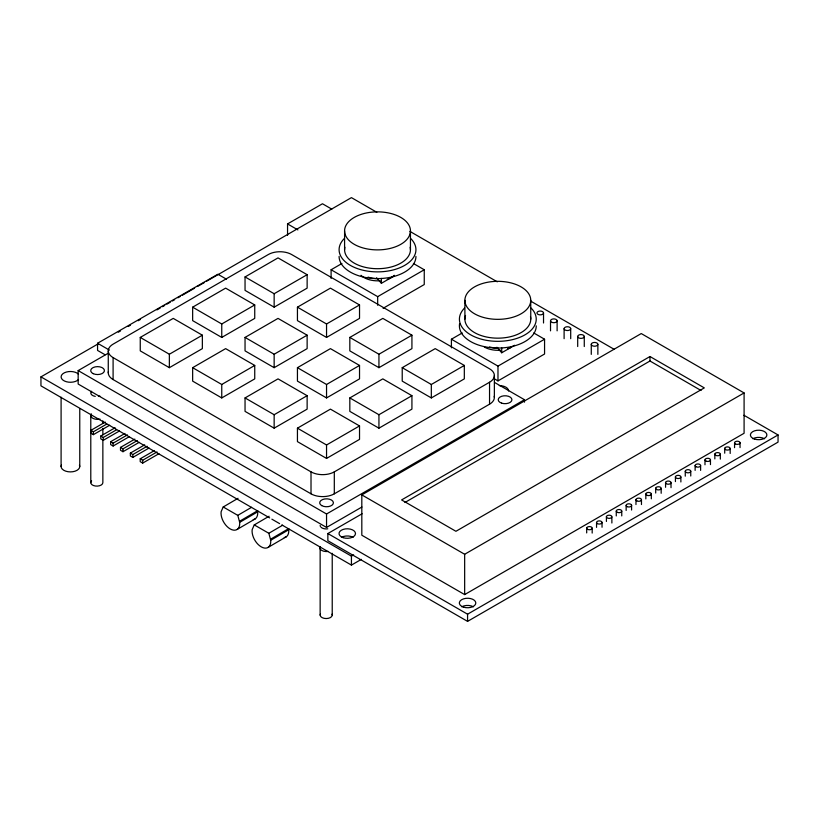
<?xml version="1.0" encoding="UTF-8"?>
<svg xmlns="http://www.w3.org/2000/svg" width="819" height="819" viewBox="0 0 819 819"><rect width="100%" height="100%" fill="white"/><g stroke="black" fill="none" stroke-linecap="round" stroke-linejoin="round"><path stroke-width="1.23" d="M239.67 522.348L237.786 515.356L223.208 506.981L221.13 511.691A13.022 7.688 59.7 0 0 230.19 528.931A13.022 7.688 59.7 0 0 239.67 522.348L257.688 511.814L257.709 510.657L239.691 521.191M270.71 540.264L268.837 533.282L254.259 524.907L252.17 529.617A13.022 7.688 59.7 0 0 261.241 546.857A13.022 7.688 59.7 0 0 270.71 540.264L288.738 529.739L288.759 528.583L270.731 539.117M223.208 506.981L238.053 498.31M237.786 515.356L251.566 507.309M237.254 529.371L255.272 518.837M254.259 524.907L269.103 516.236M268.837 533.282L282.616 525.235M268.294 547.297L286.312 536.762M287.551 235.309L287.551 223.925L322.471 203.767L331.787 209.142M269.666 517.895L40.95 385.841L40.95 376.883L98.403 343.714M118.294 332.227L120.506 330.948M128.235 326.484L130.446 325.204M138.186 320.741L140.387 319.471M156.961 309.899L160.278 307.985M162.49 306.705L164.701 305.436M166.912 304.156L170.229 302.242M172.43 300.972L174.642 299.693M177.958 297.778L180.17 296.498M182.381 295.229L194.533 288.206M197.85 286.292L204.474 282.473M206.685 281.193L351.433 197.625L376.842 212.295M361.926 507.012L326.546 527.436L78.163 384.039L78.163 370.587L108.016 353.358M140.254 337.428L173.239 318.386L202.354 335.186L202.354 348.628L169.359 367.68L140.254 350.87L140.254 337.428L169.359 354.238L202.354 335.186M192.649 307.176L225.635 288.134L254.74 304.944L254.74 318.386L221.754 337.428L192.649 320.628L192.649 307.176L221.754 323.986L254.74 304.944M245.045 276.935L278.03 257.883L307.135 274.693L307.135 288.134L274.15 307.176L245.045 290.376L245.045 276.935L274.15 293.734L307.135 274.693M331.101 278.388L331.101 269.758L341.933 263.503M192.649 367.68L225.635 348.628L254.74 365.438L254.74 378.88L221.754 397.932L192.649 381.122L192.649 367.68L221.754 384.48L254.74 365.438M245.045 337.428L278.03 318.386L307.135 335.186L307.135 348.628L274.15 367.68L245.045 350.87L245.045 337.428L274.15 354.238L307.135 335.186M297.44 307.176L330.426 288.134L359.531 304.944L359.531 318.386L326.546 337.428L297.44 320.628L297.44 307.176L326.546 323.986L359.531 304.944M109.654 425.256L93.407 434.643L90.919 433.2L90.919 430.333L105.262 422.061M90.919 430.333L93.407 431.767L106.644 424.129M119.513 430.948L103.266 440.325L100.778 438.892L100.778 436.025L115.121 427.753M100.778 436.025L103.266 437.459L116.503 429.821M376.576 277.784L381.398 283.302L394.338 275.829M129.371 436.64L113.124 446.017L110.637 444.584L110.637 441.717L124.979 433.435M110.637 441.717L113.124 443.151L127.467 434.879M331.101 269.758L377.672 296.652L424.252 269.758L424.252 284.551L383.087 308.313M139.22 442.332L122.983 451.709L120.495 450.276L120.495 447.409L134.838 439.127M120.495 447.409L122.983 448.843L137.316 440.561M149.078 448.024L132.842 457.401L130.354 455.968L130.354 453.102L144.697 444.819M130.354 453.102L132.842 454.535L147.174 446.253M245.045 397.932L278.03 378.88L307.135 395.69L307.135 409.131L274.15 428.173L245.045 411.373L245.045 397.932L274.15 414.731L307.135 395.69M297.44 367.68L330.426 348.628L359.531 365.438L359.531 378.88L326.546 397.932L297.44 381.122L297.44 367.68L326.546 384.48L359.531 365.438M349.826 337.428L382.821 318.386L411.926 335.186L411.926 348.628L378.941 367.68L349.826 350.87L349.826 337.428L378.941 354.238L411.926 335.186M158.937 453.716L142.701 463.093L140.213 461.66L140.213 458.794L154.556 450.511M140.213 458.794L142.701 460.227L157.033 451.945M451.412 347.85L451.412 339.22L462.244 332.964M297.44 428.173L330.426 409.131L359.531 425.931L359.531 439.383L326.546 458.425L297.44 441.625L297.44 428.173L326.546 444.983L359.531 425.931M349.826 397.932L382.821 378.88L411.926 395.69L411.926 409.131L378.941 428.173L349.826 411.373L349.826 397.932L378.941 414.731L411.926 395.69M402.221 367.68L435.206 348.628L464.322 365.438L464.322 378.88L431.326 397.932L402.221 381.122L402.221 367.68L431.326 384.48L464.322 365.438M496.887 347.246L501.709 352.764L514.649 345.29M451.412 339.22L497.983 366.113L544.563 339.22L544.563 354.013L497.983 380.896L494.737 379.023M113.094 357.596L311.015 471.867A16.462 9.511 0 0 0 334.306 471.867L489.547 382.248A16.462 9.511 0 0 0 489.547 368.796L291.615 254.525A16.462 9.511 0 0 0 268.325 254.525L113.094 344.154A16.462 9.511 0 0 0 113.094 357.596L113.094 379.555L311.015 493.826A16.462 9.511 0 0 0 334.306 493.826L489.547 404.197A16.462 9.511 0 0 0 494.226 396.242M78.163 370.587L326.546 513.994L524.477 399.723L524.477 402.16M361.814 494.891L641.246 333.558L744.092 392.936L744.092 433.271L464.66 594.594L361.814 535.216L361.814 494.891L464.66 554.268L744.092 392.936M743.949 415.264L778.05 434.95L778.05 442.117L467.567 621.375L327.856 540.714L327.856 533.538L362.111 513.759M649.979 356.521L401.597 499.928L455.927 531.296L704.309 387.899L649.979 356.521L649.979 361.005L404.903 502.497M40.95 376.883L351.433 556.132L353.634 554.862M281.818 524.907L351.433 565.1L361.374 559.357M327.856 533.538L467.567 614.199L778.05 434.95M105.108 354.781L97.563 350.43L97.563 343.253L217.874 274.242L226.505 279.218M649.979 361.005L701.054 390.499M409.991 231.439L497.276 281.828M530.425 300.972L614.393 349.447M413.421 263.503L424.252 269.758M533.732 332.964L544.563 339.22M287.551 223.925L297.901 229.904M494.666 382.514L524.477 399.723M97.563 343.253L109.418 350.102M271.877 519.164L279.607 523.628M740.038 442.751L740.038 447.583M734.561 442.833L734.561 447.676M730.179 448.617A2.744 1.587 0 0 1 725.869 449.785A2.744 1.587 0 0 1 726.279 447.051A2.744 1.587 0 0 1 730.179 448.617L730.179 453.46M724.713 448.341L724.713 453.183M720.321 454.279A2.744 1.587 0 0 1 716.052 455.487A2.744 1.587 0 0 1 716.379 452.753A2.744 1.587 0 0 1 720.321 454.279L720.321 459.121M714.844 454.064L714.844 458.906M710.462 459.776L710.462 464.619M704.985 459.95L704.985 464.793M700.614 465.561L700.614 470.393M695.126 465.561L695.126 470.393M690.755 471.171L690.755 476.013M685.268 471.324L685.268 476.167M680.876 477.139A2.744 1.587 0 0 1 676.494 478.204A2.744 1.587 0 0 1 677.088 475.481A2.744 1.587 0 0 1 680.876 477.139L680.876 481.981M675.429 476.74L675.429 481.582M671.017 482.821A2.744 1.587 0 0 1 666.646 483.896A2.744 1.587 0 0 1 667.219 481.173A2.744 1.587 0 0 1 671.017 482.821L671.017 487.663M665.571 482.442L665.571 487.285M661.168 488.452A2.744 1.587 0 0 1 656.869 489.629A2.744 1.587 0 0 1 657.268 486.885A2.744 1.587 0 0 1 661.168 488.452L661.168 493.294M655.702 488.196L655.702 493.028M651.32 493.959L651.32 498.802M645.833 494.062L645.833 498.904M641.472 499.703L641.472 504.545M635.974 499.703L635.974 504.545M631.582 505.19L631.582 510.032M626.146 505.599L626.146 510.442M621.754 511.087L621.754 515.919M616.267 511.097L616.267 515.929M611.875 516.953A2.744 1.587 0 0 1 607.524 518.058A2.744 1.587 0 0 1 608.046 515.325A2.744 1.587 0 0 1 611.875 516.953L611.875 523.003M606.418 516.605L606.418 521.447M602.037 522.409L602.037 527.252M597.86 344.328A3.296 1.904 0 0 1 592.925 345.976A3.296 1.904 0 0 1 592.925 342.68A3.296 1.904 0 0 1 597.86 344.328L597.86 354.371M596.549 522.532L596.549 527.364M592.178 528.235A2.744 1.587 0 0 1 587.95 529.494A2.744 1.587 0 0 1 588.175 526.75A2.744 1.587 0 0 1 592.178 528.235L592.178 533.077M591.277 344.328L591.277 354.371M586.691 528.091L586.691 532.923M584.275 336.486A3.296 1.904 0 0 1 579.34 338.134A3.296 1.904 0 0 1 579.34 334.838A3.296 1.904 0 0 1 584.275 336.486L584.275 346.529M577.692 336.486L577.692 346.529M570.7 328.644A3.296 1.904 0 0 1 565.755 330.292A3.296 1.904 0 0 1 565.755 326.996A3.296 1.904 0 0 1 570.7 328.644L570.7 338.687M564.107 328.644L564.107 338.687M557.115 320.802A3.296 1.904 0 0 1 552.17 322.451A3.296 1.904 0 0 1 552.17 319.154A3.296 1.904 0 0 1 557.115 320.802L557.115 330.845M550.522 320.802L550.522 330.845M543.529 312.96A3.296 1.904 0 0 1 538.585 314.609A3.296 1.904 0 0 1 538.585 311.312A3.296 1.904 0 0 1 543.529 312.96L543.529 323.003M530.753 300.327A32.934 19.011 0 0 1 481.357 316.799A32.934 19.011 0 0 1 481.367 283.865A32.934 19.011 0 0 1 530.753 300.327L530.753 319.154M501.709 347.87L501.709 352.764M497.983 366.113L497.983 380.896M494.369 375.522L494.369 397.481M489.547 382.248L489.547 404.197M467.567 614.199L467.567 621.375M464.895 300.327L464.895 319.154M464.66 554.268L464.66 594.594M431.326 384.48L431.326 397.932M410.452 230.866A32.934 19.011 0 0 1 361.046 247.338A32.934 19.011 0 0 1 361.056 214.404A32.934 19.011 0 0 1 410.452 230.866L410.452 249.693M381.398 278.409L381.398 283.302M378.941 354.238L378.941 367.68M378.941 414.731L378.941 428.173M377.672 296.652L377.672 305.272M351.433 556.132L351.433 565.1M344.584 230.866L344.584 249.693M334.306 471.867L334.306 493.826M332.227 553.306L332.227 615.069M326.546 323.986L326.546 337.428M326.546 384.48L326.546 397.932M326.546 444.983L326.546 458.425M326.546 513.994L326.546 527.436M320.147 547.01L320.147 615.069M311.015 471.867L311.015 493.826M274.15 293.734L274.15 307.176M274.15 354.238L274.15 367.68M274.15 414.731L274.15 428.173M221.754 323.986L221.754 337.428M221.754 384.48L221.754 397.932M169.359 354.238L169.359 367.68M142.701 460.227L142.701 463.093M132.842 454.535L132.842 457.401M122.983 448.843L122.983 451.709M113.124 443.151L113.124 446.017M108.262 350.87L108.262 372.829M103.266 437.459L103.266 440.325M102.856 420.884L102.856 423.403M102.856 428.45L102.856 434.746M102.856 439.793L102.856 482.647A6.04 3.481 0 0 1 95.26 486.005A6.04 3.481 0 0 1 91.595 480.896M93.407 431.767L93.407 434.643M90.786 414.578L90.786 482.647M79.76 408.527L79.76 466.513M61.097 397.184L61.097 466.513M499.293 385.606A9.326 5.385 0 0 1 508.63 391.001M327.764 528.808A6.04 3.481 0 0 1 320.976 527.18M320.372 526.341A6.04 3.481 0 0 1 320.168 525.44M99.857 396.027A6.04 3.481 0 0 1 98.403 396.376M95.27 396.376A6.04 3.481 0 0 1 91.605 391.267M78.522 379.576A9.326 5.385 0 0 1 64.445 381.009A9.326 5.385 0 0 1 64.445 372.758A9.326 5.385 0 0 1 78.522 374.191M511.568 347.061A19.206 11.087 0 0 1 507.596 348.822M500.491 350.215A19.206 11.087 0 0 1 484.408 347.061M497.983 348.075A19.206 11.087 0 0 1 489.486 346.928M530.477 316.666A32.934 19.011 0 0 1 496.744 338.155A32.934 19.011 0 0 1 465.53 315.438M536.25 325.88A38.421 22.185 0 0 1 495.812 348.024A38.421 22.185 0 0 1 459.613 323.556M531.101 308.067A38.421 22.185 0 0 1 497.829 341.328A38.421 22.185 0 0 1 464.557 308.057M257.688 511.814A13.022 7.688 59.7 0 1 253.235 519.625M288.738 529.739A13.022 7.688 59.7 0 1 284.285 537.551M461.752 606.807A8.231 4.75 0 0 1 473.392 606.807M752.825 438.759A8.231 4.75 0 0 1 764.465 438.759M341.441 537.346A8.231 4.75 0 0 1 353.081 537.346M332.023 614.168A6.04 3.481 0 0 1 326.187 618.55A6.04 3.481 0 0 1 320.362 614.168M79.443 465.12A9.326 5.385 0 0 1 70.434 471.898A9.326 5.385 0 0 1 61.415 465.12M100.01 419.103A6.859 3.962 0 0 1 92.578 418.13A6.859 3.962 0 0 1 91.298 413.79M328.317 551.433A6.859 3.962 0 0 1 319.912 546.58M113.094 379.555A16.462 9.511 0 0 1 108.405 371.591M394.308 275.307A19.206 11.087 0 0 1 387.285 279.361M380.18 280.753A19.206 11.087 0 0 1 361.036 275.307M377.672 278.614A19.206 11.087 0 0 1 368.069 277.129M410.165 247.215A32.934 19.011 0 0 1 377.518 268.704A32.934 19.011 0 0 1 344.871 247.205M415.939 256.419A38.421 22.185 0 0 1 377.518 278.593A38.421 22.185 0 0 1 339.097 256.408M410.79 238.605A38.421 22.185 0 0 1 377.518 271.877A38.421 22.185 0 0 1 344.246 238.595M646.703 495.167A2.744 1.587 0 0 0 651.248 494.369A2.744 1.587 0 0 0 647.788 492.495A2.744 1.587 0 0 0 646.703 495.167M636.783 500.829A2.744 1.587 0 0 0 641.379 500.112A2.744 1.587 0 0 0 638.011 498.177A2.744 1.587 0 0 0 636.783 500.829M695.925 466.676A2.744 1.587 0 0 0 700.521 465.97A2.744 1.587 0 0 0 697.164 464.025A2.744 1.587 0 0 0 695.925 466.676M735.411 443.939A2.744 1.587 0 0 0 739.966 443.161A2.744 1.587 0 0 0 736.516 441.277A2.744 1.587 0 0 0 735.411 443.939M627.19 506.654A2.744 1.587 0 0 0 631.582 505.61A2.744 1.587 0 0 0 627.825 503.931A2.744 1.587 0 0 0 627.19 506.654M617.076 512.213A2.744 1.587 0 0 0 621.662 511.496A2.744 1.587 0 0 0 618.284 509.561A2.744 1.587 0 0 0 617.076 512.213M705.896 461.046A2.744 1.587 0 0 0 710.411 460.186A2.744 1.587 0 0 0 706.869 458.364A2.744 1.587 0 0 0 705.896 461.046M686.168 472.42A2.744 1.587 0 0 0 690.693 471.58A2.744 1.587 0 0 0 687.172 469.737A2.744 1.587 0 0 0 686.168 472.42M597.43 523.628A2.744 1.587 0 0 0 601.965 522.819A2.744 1.587 0 0 0 598.484 520.956A2.744 1.587 0 0 0 597.43 523.628M463.452 607.114A8.231 4.75 0 0 0 475.808 602.999A8.231 4.75 0 0 0 463.452 598.884A8.231 4.75 0 0 0 463.452 607.114M754.524 439.066A8.231 4.75 0 0 0 766.881 434.95A8.231 4.75 0 0 0 754.524 430.835A8.231 4.75 0 0 0 754.524 439.066M343.141 537.653A8.231 4.75 0 0 0 355.497 533.538A8.231 4.75 0 0 0 343.141 529.422A8.231 4.75 0 0 0 343.141 537.653M93.243 373.669A6.859 3.962 0 0 0 104.341 371.212A6.859 3.962 0 0 0 95.117 366.892A6.859 3.962 0 0 0 93.243 373.669M501.637 403.153A6.859 3.962 0 0 0 511.926 399.723A6.859 3.962 0 0 0 501.637 396.294A6.859 3.962 0 0 0 501.637 403.153M321.693 505.589A6.859 3.962 0 0 0 333.169 503.818A6.859 3.962 0 0 0 324.764 498.966A6.859 3.962 0 0 0 321.693 505.589"/></g></svg>
